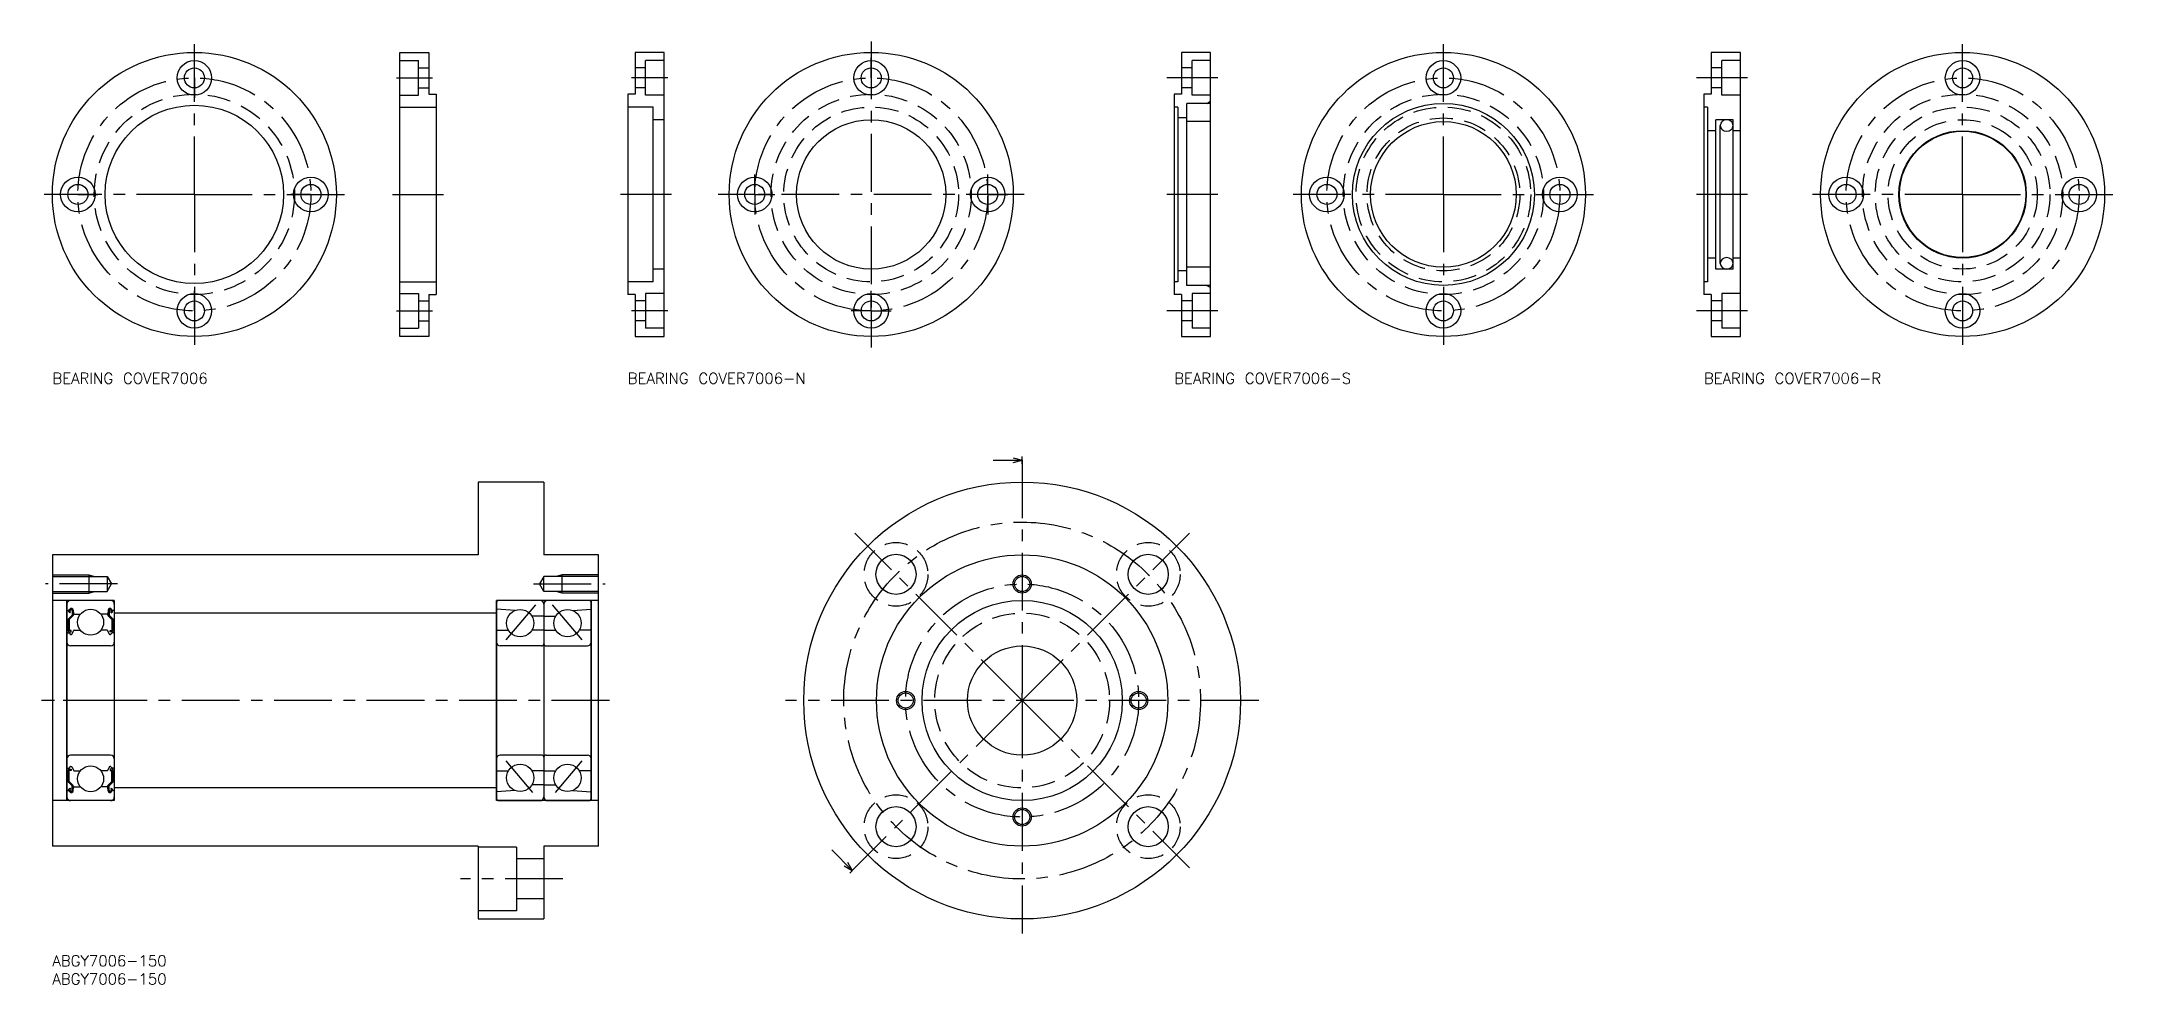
# Model space of a CAD drawing. Extents: x -3 to 567, y -8 to 251.
import ezdxf

# ---------------------------------------------------------------- set-up
doc = ezdxf.new("R2010")
doc.units = 0
doc.header["$LTSCALE"] = 0.5
doc.linetypes.add('CENTER', pattern=[50.8, 31.75, -6.35, 6.35, -6.35])
doc.linetypes.add('DASHED', pattern=[19.05, 12.7, -6.35])
for name, color, linetype in [('MSM_CENTER', 1, 'CENTER'), ('MSM_CONTINUOUS', 7, 'CONTINUOUS'), ('MSM_DASHED', 4, 'DASHED'), ('MSM_NARROW', 5, 'CONTINUOUS'), ('MSM_PART_NUMBER', 7, 'CONTINUOUS')]:
    doc.layers.add(name, color=color, linetype=linetype)
doc.styles.get("Standard").update_dxf_attribs({"font": 'txt.shx', "height": 3, "bigfont": 'bigfont.shx'})

# ---------------------------------------------------------------- blocks, each defined once
blk = doc.blocks.new('*U3')
at = {"layer": 'MSM_PART_NUMBER'}
blk.add_text('ABGY7006-150', height=3, dxfattribs=at).set_placement((0, -3))
blk = doc.blocks.new('*U4')
at = {"layer": 'MSM_PART_NUMBER'}
blk.add_text('ABGY7006-150', height=3, dxfattribs=at).set_placement((0, -8))
blk = doc.blocks.new('*U5')
at = {"layer": 'MSM_PART_NUMBER'}
blk.add_text('BEARING COVER7006', height=3, dxfattribs=at).set_placement((0, 157))
blk = doc.blocks.new('*U6')
at = {"layer": 'MSM_PART_NUMBER'}
blk.add_text('BEARING COVER7006-N', height=3, dxfattribs=at).set_placement((158.06, 157))
blk = doc.blocks.new('*U7')
at = {"layer": 'MSM_PART_NUMBER'}
blk.add_text('BEARING COVER7006-S', height=3, dxfattribs=at).set_placement((308.16, 157))
blk = doc.blocks.new('*U8')
at = {"layer": 'MSM_PART_NUMBER'}
blk.add_text('BEARING COVER7006-R', height=3, dxfattribs=at).set_placement((453.68, 157))

msp = doc.modelspace()

# ---------------------------------------------------------------- linework, layer by layer
at = {"layer": 'MSM_CENTER'}
for p, q in [((39, 209), (39, 251)), ((224.93, 251), (224.93, 167)), ((382.11, 209), (382.11, 251)), ((524.74, 209), (524.74, 251)), ((39, 241), (39, 246.5)), ((224.93, 241), (224.93, 246.5)), ((39, 241), (39, 235.5)), ((94.49, 241), (104.41, 241)), ((169.02, 241), (159.09, 241)), ((224.93, 241), (224.93, 235.5)), ((320.16, 241), (306.16, 241)), ((465.68, 241), (451.68, 241)), ((192.93, 209), (192.93, 214.5)), ((256.93, 209), (256.93, 214.5)), ((39, 209), (-3, 209)), ((7, 209), (1.5, 209)), ((7, 209), (12.5, 209)), ((39, 209), (39, 167)), ((39, 209), (81, 209)), ((71, 209), (65.5, 209)), ((71, 209), (76.5, 209)), ((93.44, 209), (107.44, 209)), ((170.1, 209), (156.1, 209)), ((266.93, 209), (182.93, 209)), ((192.93, 209), (187.43, 209)), ((192.93, 209), (198.43, 209)), ((192.93, 209), (192.93, 203.5)), ((256.93, 209), (251.43, 209)), ((256.93, 209), (256.93, 203.5)), ((256.93, 209), (262.43, 209)), ((320.16, 209), (306.16, 209)), ((382.11, 209), (340.11, 209)), ((382.11, 209), (424.11, 209)), ((382.11, 209), (382.11, 167)), ((465.68, 209), (451.68, 209)), ((524.74, 209), (482.74, 209)), ((524.74, 209), (524.74, 167)), ((524.74, 209), (566.74, 209)), ((39, 177), (39, 182.5)), ((224.93, 177), (224.93, 182.5)), ((39, 177), (39, 171.5)), ((94.49, 177), (104.41, 177)), ((169.02, 177), (159.09, 177)), ((224.93, 177), (219.43, 177)), ((224.93, 177), (230.43, 177)), ((224.93, 177), (224.93, 171.5)), ((320.16, 177), (306.16, 177)), ((465.68, 177), (451.68, 177)), ((266.39, 136), (266.39, 72)), ((266.39, 70), (220.43, 115.96)), ((266.39, 70), (312.35, 115.96)), ((17.86, 102), (-1.89, 102)), ((132.14, 102), (151.89, 102)), ((132.73, 96.25), (124.59, 86.63)), ((137.27, 96.25), (145.41, 86.63)), ((153, 70), (-3, 70)), ((18, 70), (3, 70)), ((331.39, 70), (201.39, 70)), ((264.98, 68.59), (220.43, 24.04)), ((266.39, 70), (312.35, 24.04)), ((266.39, 70), (266.39, 6)), ((124.55, 53.42), (131.93, 44.7)), ((145.45, 53.42), (138.07, 44.7)), ((140.23, 21), (112.11, 21))]:
    msp.add_line(p, q, dxfattribs=at)
for centre, radius in [((39, 209), 32), ((224.93, 209), 32), ((382.11, 209), 32), ((524.74, 209), 32), ((266.39, 70), 49), ((266.39, 70), 32)]:
    msp.add_circle(centre, radius, dxfattribs=at)
at = {"layer": 'MSM_CONTINUOUS'}
for p, q in [((95.44, 170), (95.44, 248)), ((95.44, 248), (103.44, 248)), ((95.44, 245.75), (100.54, 245.75)), ((100.54, 236.25), (100.54, 245.75)), ((103.44, 248), (103.44, 236.5)), ((160.06, 248), (160.06, 236.5)), ((168.06, 248), (160.06, 248)), ((168.06, 245.75), (162.96, 245.75)), ((162.96, 236.25), (162.96, 245.75)), ((168.06, 170), (168.06, 248)), ((318.16, 248), (310.16, 248)), ((310.16, 248), (310.16, 236.5)), ((318.16, 245.75), (313.06, 245.75)), ((313.06, 236.25), (313.06, 245.75)), ((318.16, 170), (318.16, 248)), ((455.68, 248), (455.68, 236.5)), ((463.68, 248), (455.68, 248)), ((458.58, 236.25), (458.58, 245.75)), ((463.68, 245.75), (458.58, 245.75)), ((463.68, 170), (463.68, 248)), ((100.54, 243.75), (103.44, 243.75)), ((162.96, 243.75), (160.06, 243.75)), ((313.06, 243.75), (310.16, 243.75)), ((458.58, 243.75), (455.68, 243.75)), ((95.44, 236.25), (100.54, 236.25)), ((100.54, 238.25), (103.44, 238.25)), ((103.44, 236.5), (105.44, 236.5)), ((105.44, 236.5), (105.44, 181.5)), ((160.06, 236.5), (158.06, 236.5)), ((158.06, 236.5), (158.06, 181.5)), ((162.96, 238.25), (160.06, 238.25)), ((168.06, 236.25), (162.96, 236.25)), ((308.16, 236.5), (308.16, 181.5)), ((310.16, 236.5), (308.16, 236.5)), ((313.06, 238.25), (310.16, 238.25)), ((318.16, 234), (311.66, 234)), ((311.66, 184), (311.66, 234)), ((318.16, 236.25), (313.06, 236.25)), ((317.16, 234), (318.16, 234.58)), ((453.68, 236.5), (453.68, 181.5)), ((455.68, 236.5), (453.68, 236.5)), ((458.58, 238.25), (455.68, 238.25)), ((463.68, 236.25), (458.58, 236.25)), ((95.44, 233), (105.44, 233)), ((165.06, 233), (158.06, 233)), ((165.06, 185), (165.06, 233)), ((168.06, 229.5), (165.06, 229.5)), ((309.16, 233), (308.16, 233)), ((309.16, 233), (309.16, 185)), ((311.66, 230), (309.16, 230)), ((318.16, 229), (311.66, 229)), ((454.68, 233), (453.68, 233)), ((454.68, 233), (454.68, 185)), ((461.68, 229.5), (456.98, 229.5)), ((456.98, 188.5), (456.98, 229.5)), ((458.18, 190.07), (458.18, 227.93)), ((461.68, 188.5), (461.68, 229.5)), ((456.98, 226.5), (454.68, 226.5)), ((463.68, 226.5), (461.68, 226.5)), ((168.06, 188.5), (165.06, 188.5)), ((318.16, 189), (311.66, 189)), ((456.98, 191.5), (454.68, 191.5)), ((461.68, 188.5), (456.98, 188.5)), ((463.68, 191.5), (461.68, 191.5)), ((95.44, 185), (105.44, 185)), ((165.06, 185), (158.06, 185)), ((309.16, 185), (308.16, 185)), ((311.66, 188), (309.16, 188)), ((318.16, 184), (311.66, 184)), ((317.16, 184), (318.16, 183.42)), ((454.68, 185), (453.68, 185)), ((95.44, 181.75), (100.54, 181.75)), ((100.54, 181.75), (100.54, 172.25)), ((100.54, 179.75), (103.44, 179.75)), ((103.44, 181.5), (105.44, 181.5)), ((103.44, 181.5), (103.44, 170)), ((160.06, 181.5), (158.06, 181.5)), ((160.06, 181.5), (160.06, 170)), ((162.96, 179.75), (160.06, 179.75)), ((162.96, 181.75), (162.96, 172.25)), ((168.06, 181.75), (162.96, 181.75)), ((310.16, 181.5), (308.16, 181.5)), ((310.16, 181.5), (310.16, 170)), ((313.06, 179.75), (310.16, 179.75)), ((318.16, 181.75), (313.06, 181.75)), ((313.06, 181.75), (313.06, 172.25)), ((455.68, 181.5), (453.68, 181.5)), ((455.68, 181.5), (455.68, 170)), ((458.58, 179.75), (455.68, 179.75)), ((463.68, 181.75), (458.58, 181.75)), ((458.58, 181.75), (458.58, 172.25)), ((95.44, 172.25), (100.54, 172.25)), ((100.54, 174.25), (103.44, 174.25)), ((162.96, 174.25), (160.06, 174.25)), ((168.06, 172.25), (162.96, 172.25)), ((313.06, 174.25), (310.16, 174.25)), ((318.16, 172.25), (313.06, 172.25)), ((458.58, 174.25), (455.68, 174.25)), ((463.68, 172.25), (458.58, 172.25)), ((103.44, 170), (95.44, 170)), ((160.06, 170), (168.06, 170)), ((310.16, 170), (318.16, 170)), ((455.68, 170), (463.68, 170)), ((266.39, 135), (266.39, 137)), ((258.39, 136), (266.39, 136)), ((263.89, 136.67), (266.39, 136)), ((263.89, 135.33), (266.39, 136)), ((117, 130), (117, 110)), ((135, 130), (117, 130)), ((135, 130), (135, 110)), ((117, 110), (0, 110)), ((0, 110), (0, 30)), ((150, 110), (135, 110)), ((150, 30), (150, 110)), ((0, 104.07), (15, 104.07)), ((10, 104.5), (10, 99.5)), ((15, 104.07), (15, 99.93)), ((15, 104.07), (16.19, 102)), ((135, 104.07), (133.81, 102)), ((150, 104.07), (135, 104.07)), ((135, 99.93), (135, 104.07)), ((140, 99.5), (140, 104.5)), ((0, 99.93), (15, 99.93)), ((17, 97.5), (0, 97.5)), ((4, 42.5), (4, 97.5)), ((16, 97.5), (5, 97.5)), ((15, 99.93), (16.19, 102)), ((17, 97.5), (17, 42.5)), ((150, 97.5), (122, 97.5)), ((122, 42.5), (122, 97.5)), ((122, 96.9), (122, 43.1)), ((134, 97.5), (122.6, 97.5)), ((135, 99.93), (133.81, 102)), ((150, 99.93), (135, 99.93)), ((147.4, 97.5), (136, 97.5)), ((148, 97.5), (148, 42.5)), ((148, 43.1), (148, 96.9)), ((4, 96.5), (4, 43.5)), ((4.2, 94.7), (4.5, 94.7)), ((5.44, 93.47), (4.34, 92.37)), ((4.34, 92.37), (4.34, 89.2)), ((4.5, 94.7), (4.73, 95.03)), ((4.82, 94.11), (4.57, 94.28)), ((5.74, 93.35), (4.64, 92.25)), ((4.64, 92.25), (4.64, 89.2)), ((4.75, 94.53), (4.98, 94.86)), ((4.99, 94.35), (4.75, 94.53)), ((4.82, 94.11), (4.99, 94.35)), ((5.4, 94.73), (5.44, 93.47)), ((5.69, 94.77), (5.77, 93.88)), ((5.74, 94.22), (5.74, 93.35)), ((5.97, 93.7), (7.69, 93.7)), ((15.03, 93.7), (13.31, 93.7)), ((15.31, 94.77), (15.23, 93.88)), ((15.26, 94.22), (15.26, 93.35)), ((15.26, 93.35), (16.36, 92.25)), ((15.6, 94.73), (15.56, 93.47)), ((15.56, 93.47), (16.66, 92.37)), ((16.01, 94.35), (16.25, 94.53)), ((16.18, 94.11), (16.01, 94.35)), ((16.25, 94.53), (16.02, 94.86)), ((16.18, 94.11), (16.43, 94.28)), ((16.5, 94.7), (16.27, 95.03)), ((16.36, 92.25), (16.36, 89.2)), ((16.8, 94.7), (16.5, 94.7)), ((16.66, 92.37), (16.66, 89.2)), ((17, 96.5), (17, 43.5)), ((122, 94), (17, 94)), ((127.1, 94.73), (122, 95.1)), ((135, 93.2), (131.7, 93.2)), ((135, 96.5), (135, 43.5)), ((135, 93.2), (138.3, 93.2)), ((142.9, 94.73), (148, 95.1)), ((4.2, 88.6), (4.6, 88.6)), ((4.6, 88.6), (4.92, 88.22)), ((5.16, 89.2), (4.64, 89.2)), ((4.64, 88.9), (5.16, 88.9)), ((5.07, 88.15), (5.25, 88.15)), ((5.16, 88.9), (5.16, 89.2)), ((5.43, 88.28), (5.76, 89.17)), ((5.95, 89.3), (7.69, 89.3)), ((15.05, 89.3), (13.31, 89.3)), ((15.57, 88.28), (15.24, 89.17)), ((15.93, 88.15), (15.75, 88.15)), ((15.84, 89.2), (16.36, 89.2)), ((15.84, 88.9), (15.84, 89.2)), ((16.36, 88.9), (15.84, 88.9)), ((16.4, 88.6), (16.08, 88.22)), ((16.8, 88.6), (16.4, 88.6)), ((122, 89.3), (125.3, 89.3)), ((135, 89.3), (131.7, 89.3)), ((135, 89.3), (138.3, 89.3)), ((148, 89.3), (144.7, 89.3)), ((16, 85), (5, 85)), ((134.4, 85), (123, 85)), ((135.6, 85), (147, 85)), ((264.98, 68.59), (266.39, 70)), ((266.39, 70), (266.39, 72)), ((4.2, 51.4), (4.6, 51.4)), ((4.6, 51.4), (4.92, 51.78)), ((16, 55), (5, 55)), ((5.07, 51.85), (5.25, 51.85)), ((5.43, 51.72), (5.76, 50.83)), ((15.57, 51.72), (15.24, 50.83)), ((15.93, 51.85), (15.75, 51.85)), ((16.4, 51.4), (16.08, 51.78)), ((16.8, 51.4), (16.4, 51.4)), ((134.4, 55), (123, 55)), ((135.6, 55), (147, 55)), ((4.34, 47.63), (4.34, 50.8)), ((5.44, 46.53), (4.34, 47.63)), ((4.82, 45.89), (4.57, 45.72)), ((4.64, 51.1), (5.16, 51.1)), ((4.64, 47.75), (4.64, 50.8)), ((5.16, 50.8), (4.64, 50.8)), ((5.74, 46.65), (4.64, 47.75)), ((4.99, 45.65), (4.75, 45.47)), ((4.82, 45.89), (4.99, 45.65)), ((5.16, 51.1), (5.16, 50.8)), ((5.4, 45.27), (5.44, 46.53)), ((5.69, 45.23), (5.77, 46.12)), ((5.74, 45.78), (5.74, 46.65)), ((5.95, 50.7), (7.69, 50.7)), ((5.97, 46.3), (7.69, 46.3)), ((15.05, 50.7), (13.31, 50.7)), ((15.03, 46.3), (13.31, 46.3)), ((15.31, 45.23), (15.23, 46.12)), ((15.26, 46.65), (16.36, 47.75)), ((15.26, 45.78), (15.26, 46.65)), ((15.56, 46.53), (16.66, 47.63)), ((15.6, 45.27), (15.56, 46.53)), ((16.36, 51.1), (15.84, 51.1)), ((15.84, 51.1), (15.84, 50.8)), ((15.84, 50.8), (16.36, 50.8)), ((16.18, 45.89), (16.01, 45.65)), ((16.01, 45.65), (16.25, 45.47)), ((16.18, 45.89), (16.43, 45.72)), ((16.36, 47.75), (16.36, 50.8)), ((16.66, 47.63), (16.66, 50.8)), ((122, 46), (17, 46)), ((122, 50.7), (125.3, 50.7)), ((135, 50.7), (131.7, 50.7)), ((135, 46.8), (131.7, 46.8)), ((135, 50.7), (138.3, 50.7)), ((135, 46.8), (138.3, 46.8)), ((148, 50.7), (144.7, 50.7)), ((17, 42.5), (0, 42.5)), ((4.2, 45.3), (4.5, 45.3)), ((4.5, 45.3), (4.73, 44.97)), ((4.75, 45.47), (4.98, 45.14)), ((16, 42.5), (5, 42.5)), ((10.5, 42.5), (10.5, 42.5)), ((12.95, 42.5), (12.95, 42.5)), ((16.25, 45.47), (16.02, 45.14)), ((16.5, 45.3), (16.27, 44.97)), ((16.8, 45.3), (16.5, 45.3)), ((127.1, 45.27), (122, 44.9)), ((150, 42.5), (122, 42.5)), ((122.6, 42.5), (134, 42.5)), ((136, 42.5), (147.4, 42.5)), ((142.9, 45.27), (148, 44.9)), ((117, 30), (0, 30)), ((117, 30), (117, 10)), ((127.5, 29.75), (117, 29.75)), ((127.5, 29.75), (127.5, 12.25)), ((135, 30), (135, 10)), ((150, 30), (135, 30)), ((214.07, 28.99), (219.72, 23.33)), ((135, 26.5), (127.5, 26.5)), ((217.48, 24.63), (219.72, 23.33)), ((218.43, 25.57), (219.72, 23.33)), ((219.02, 22.62), (220.43, 24.04)), ((127.5, 12.25), (117, 12.25)), ((135, 15.5), (127.5, 15.5)), ((117, 10), (135, 10))]:
    msp.add_line(p, q, dxfattribs=at)
for centre, radius in [((39, 209), 39), ((39, 241), 4.75), ((224.93, 209), 39), ((224.93, 241), 4.75), ((382.11, 209), 39), ((382.11, 241), 4.75), ((524.74, 209), 39), ((524.74, 241), 4.75), ((39, 241), 2.75), ((224.93, 241), 2.75), ((382.11, 241), 2.75), ((524.74, 241), 2.75), ((382.11, 209), 25), ((39, 209), 24.5), ((224.93, 209), 20.5), ((382.11, 209), 20), ((524.74, 209), 17.5), ((524.74, 209), 17.35), ((7, 209), 4.75), ((7, 209), 2.75), ((71, 209), 4.75), ((71, 209), 2.75), ((192.93, 209), 4.75), ((192.93, 209), 2.75), ((256.93, 209), 4.75), ((256.93, 209), 2.75), ((350.11, 209), 4.75), ((350.11, 209), 2.75), ((414.11, 209), 4.75), ((414.11, 209), 2.75), ((492.74, 209), 4.75), ((492.74, 209), 2.75), ((556.74, 209), 4.75), ((556.74, 209), 2.75), ((39, 177), 4.75), ((39, 177), 2.75), ((224.93, 177), 4.75), ((224.93, 177), 2.75), ((382.11, 177), 4.75), ((382.11, 177), 2.75), ((524.74, 177), 4.75), ((524.74, 177), 2.75), ((266.39, 70), 60), ((231.74, 104.65), 5.5), ((266.39, 70), 40), ((301.04, 104.65), 5.5), ((266.39, 102), 2.07), ((266.39, 70), 27.5), ((10.5, 91.5), 3.57), ((128.5, 91.25), 3.75), ((141.5, 91.25), 3.75), ((266.39, 70), 15), ((234.39, 70), 2.07), ((298.39, 70), 2.07), ((10.5, 48.5), 3.57), ((128.5, 48.75), 3.75), ((141.5, 48.75), 3.75), ((231.74, 35.35), 5.5), ((266.39, 38), 2.07), ((301.04, 35.35), 5.5)]:
    msp.add_circle(centre, radius, dxfattribs=at)
for centre, radius, start, end in [((459.65, 227.93), 1.47, 130.5727, 229.4273), ((459.93, 227.61), 1.89, 49.1099, 130.8901), ((460.22, 227.93), 1.47, 310.5727, 49.4273), ((459.93, 228.24), 1.89, 229.1099, 310.8901), ((459.65, 190.07), 1.47, 130.5727, 229.4273), ((459.93, 189.76), 1.89, 49.1099, 130.8901), ((459.93, 190.39), 1.89, 229.1099, 310.8901), ((460.22, 190.07), 1.47, 310.5727, 49.4273), ((5, 96.5), 1, 90, 180), ((16, 96.5), 1, 0, 90), ((122.6, 96.9), 0.6, 90, 180), ((134, 96.5), 1, 0, 90), ((136, 96.5), 1, 90, 180), ((147.4, 96.9), 0.6, 0, 90), ((4.2, 94.9), 0.2, 180, 270), ((4.75, 94.53), 0.3, 144.9356, 235.0377), ((5.17, 94.73), 0.53, 5.0651, 144.9356), ((5.17, 94.72), 0.23, 2.1311, 144.9356), ((5.97, 93.9), 0.2, 185.0651, 270), ((15.03, 93.9), 0.2, 270, 354.9349), ((15.83, 94.73), 0.53, 35.0644, 174.9349), ((15.83, 94.72), 0.23, 35.0644, 177.8689), ((16.25, 94.53), 0.3, 304.9623, 35.0644), ((16.8, 94.9), 0.2, 270, 0), ((4.2, 88.4), 0.2, 90, 180), ((5, 86), 1, 180, 270), ((4.64, 89.2), 0.3, 180, 270), ((5.07, 88.35), 0.2, 219.9991, 270), ((5.25, 88.35), 0.2, 270, 339.9703), ((5.95, 89.1), 0.2, 90, 159.9703), ((15.05, 89.1), 0.2, 20.0297, 90), ((15.75, 88.35), 0.2, 200.0297, 270), ((15.93, 88.35), 0.2, 270, 320.0009), ((16, 86), 1, 270, 0), ((16.36, 89.2), 0.3, 270, 0), ((16.8, 88.4), 0.2, 0, 90), ((123, 86), 1, 180, 270), ((134.4, 85.6), 0.6, 270, 0), ((135.6, 85.6), 0.6, 180, 270), ((147, 86), 1, 270, 0), ((5, 54), 1, 90, 180), ((4.2, 51.6), 0.2, 180, 270), ((5.07, 51.65), 0.2, 90, 140.0009), ((5.25, 51.65), 0.2, 20.0297, 90), ((15.75, 51.65), 0.2, 90, 159.9703), ((15.93, 51.65), 0.2, 39.9991, 90), ((16, 54), 1, 0, 90), ((16.8, 51.6), 0.2, 270, 0), ((123, 54), 1, 90, 180), ((134.4, 54.4), 0.6, 0, 90), ((135.6, 54.4), 0.6, 90, 180), ((147, 54), 1, 0, 90), ((4.64, 50.8), 0.3, 90, 180), ((4.75, 45.47), 0.3, 124.9623, 215.0644), ((5.95, 50.9), 0.2, 200.0297, 270), ((5.97, 46.1), 0.2, 90, 174.9349), ((15.03, 46.1), 0.2, 5.0651, 90), ((15.05, 50.9), 0.2, 270, 339.9703), ((16.36, 50.8), 0.3, 0, 90), ((16.25, 45.47), 0.3, 324.9356, 55.0377), ((4.2, 45.1), 0.2, 90, 180), ((5, 43.5), 1, 180, 270), ((5.17, 45.27), 0.53, 215.0644, 354.9349), ((5.17, 45.28), 0.23, 215.0644, 357.8689), ((15.83, 45.27), 0.53, 185.0651, 324.9356), ((15.83, 45.28), 0.23, 182.1311, 324.9356), ((16, 43.5), 1, 270, 0), ((16.8, 45.1), 0.2, 0, 90), ((122.6, 43.1), 0.6, 180, 270), ((134, 43.5), 1, 270, 0), ((136, 43.5), 1, 180, 270), ((147.4, 43.1), 0.6, 270, 0)]:
    msp.add_arc(centre, radius, start, end, dxfattribs=at)
at = {"layer": 'MSM_DASHED'}
for centre, radius in [((39, 209), 27.5), ((224.93, 209), 27.5), ((382.11, 209), 27.5), ((524.74, 209), 27.5), ((224.93, 209), 24), ((382.11, 209), 24), ((382.11, 209), 21), ((524.74, 209), 24), ((524.74, 209), 20.5), ((231.74, 104.65), 8.75), ((301.04, 104.65), 8.75), ((266.39, 70), 24), ((231.74, 35.35), 8.75), ((301.04, 35.35), 8.75)]:
    msp.add_circle(centre, radius, dxfattribs=at)
at = {"layer": 'MSM_NARROW'}
for p, q in [((0, 104.5), (10, 104.5)), ((10, 104.5), (11.6, 104.07)), ((140, 104.5), (138.4, 104.07)), ((150, 104.5), (140, 104.5)), ((0, 99.5), (10, 99.5)), ((10, 99.5), (11.6, 99.93)), ((140, 99.5), (138.4, 99.93)), ((150, 99.5), (140, 99.5))]:
    msp.add_line(p, q, dxfattribs=at)
for centre in [(266.39, 102), (234.39, 70), (298.39, 70), (266.39, 38)]:
    msp.add_circle(centre, 2.5, dxfattribs=at)

# ---------------------------------------------------------------- block references
at = {"layer": 'MSM_CONTINUOUS'}
for name in ['*U5', '*U6', '*U7', '*U8', '*U3', '*U4']:
    msp.add_blockref(name, (0, 0), dxfattribs=at)

doc.saveas('drawing.dxf')
